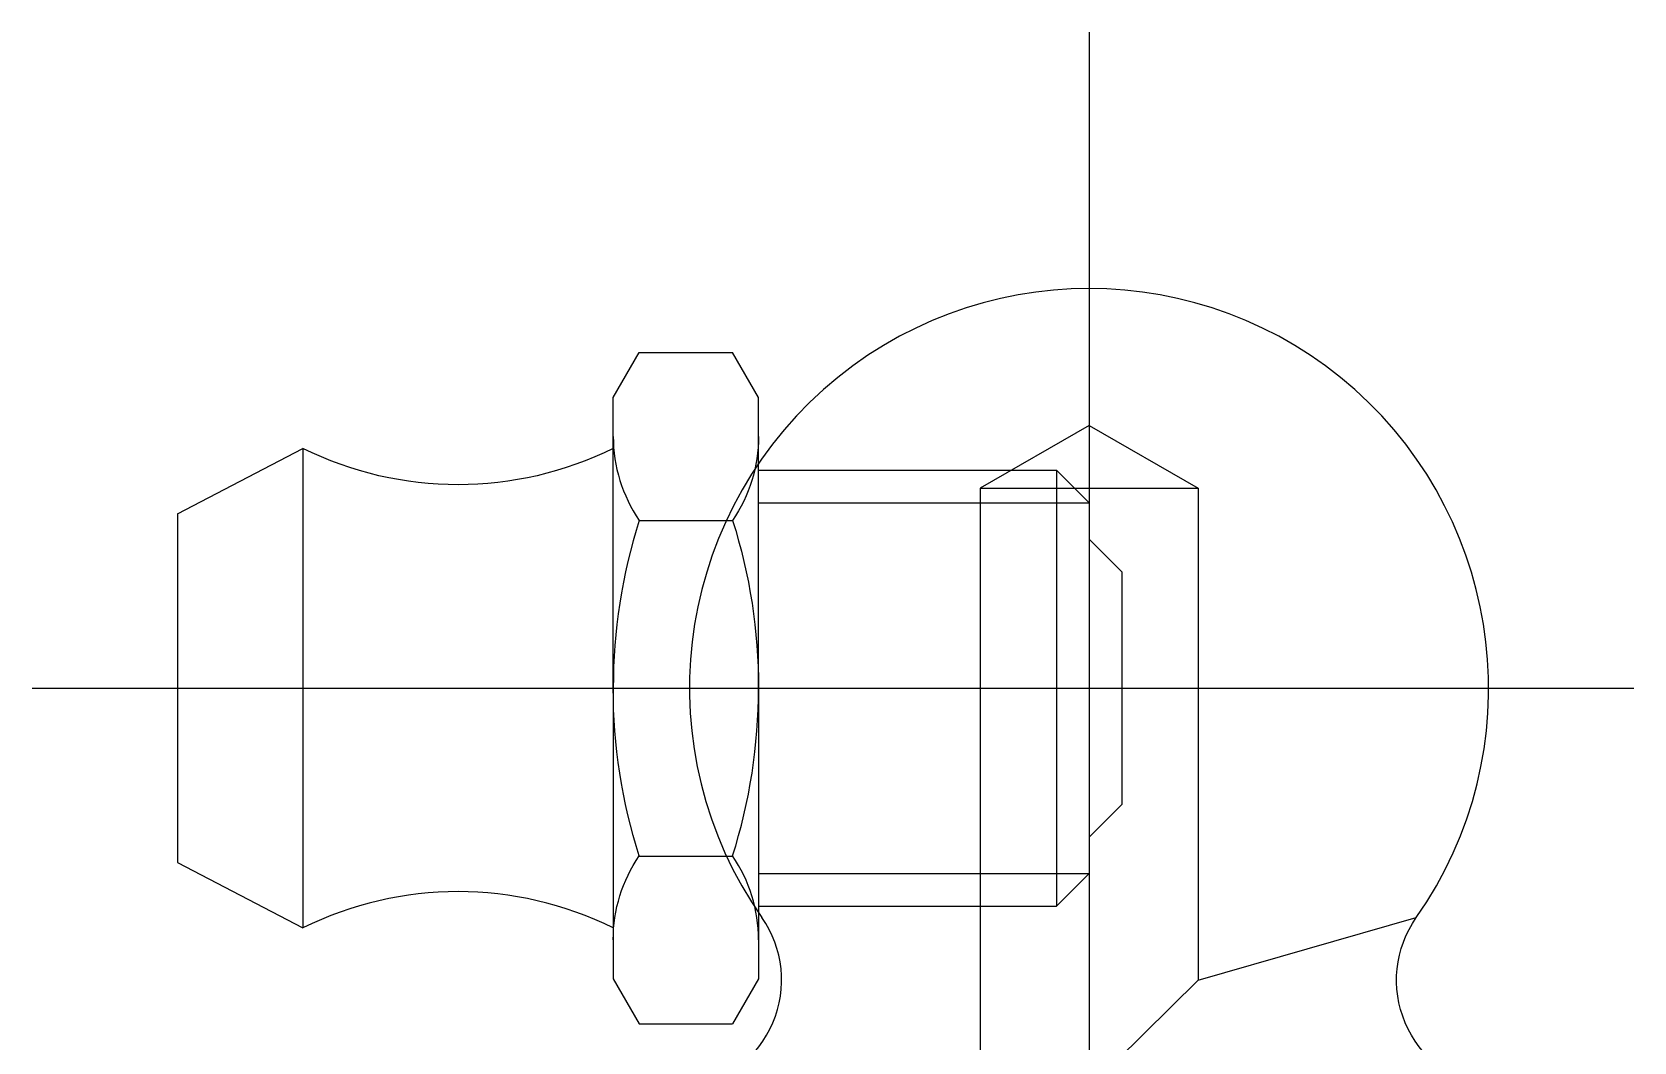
# Model space of a CAD drawing. Extents: x 1427168 to 1936200, y 1176778 to 1377202.
# Drawn here: x 1638992.65 to 1639014.7, y 1362849.78 to 1362863.68 of the extents above; entities that cross this region are included whole.
import ezdxf
from ezdxf.lldxf.tags import DXFTag

# ---------------------------------------------------------------- set-up
doc = ezdxf.new("R2010")
doc.units = 0
doc.header["$LTSCALE"] = 1000
doc.header["$MEASUREMENT"] = 0
for name, color, linetype in [('1轮廓实线层', 7, 'CONTINUOUS'), ('2细线层', 4, 'CONTINUOUS'), ('5剖面线层', 2, 'CONTINUOUS'), ('中心线', 1, 'ACAD_ISO04W100')]:
    doc.layers.add(name, color=color, linetype=linetype)
tags = doc.linetypes.add('ACAD_ISO04W100', pattern=[30, 24, -3, 0, -3]).pattern_tags.tags
tags[10:11] = [DXFTag(74, 4), DXFTag(75, 0), DXFTag(340, '0'), DXFTag(46, 1.0), DXFTag(50, 0.0), DXFTag(44, 0.0), DXFTag(45, 0.0)]
tags[8:9] = [DXFTag(74, 4), DXFTag(75, 0), DXFTag(340, '0'), DXFTag(46, 1.0), DXFTag(50, 0.0), DXFTag(44, 0.0), DXFTag(45, 0.0)]
tags[6:7] = [DXFTag(74, 4), DXFTag(75, 0), DXFTag(340, '0'), DXFTag(46, 1.0), DXFTag(50, 0.0), DXFTag(44, 0.0), DXFTag(45, 0.0)]
tags[4:5] = [DXFTag(74, 4), DXFTag(75, 0), DXFTag(340, '0'), DXFTag(46, 1.0), DXFTag(50, 0.0), DXFTag(44, 0.0), DXFTag(45, 0.0)]

msp = doc.modelspace()

# ---------------------------------------------------------------- hatches: boundary and pattern name
at = {"layer": '5剖面线层'}
h = msp.add_hatch(dxfattribs=at)
h.set_pattern_fill('ANSI31', color=256, scale=7, angle=-90, style=0)
h.set_pattern_definition([(225, (1639007.203, 1362845.146), (-15.715, 15.715), [])])
edge = h.paths.add_edge_path()
edge.add_arc((1639001.471, 1362850.628), 1.5, 278.8958, 395.0301, ccw=False)
edge.add_line((1639001.703, 1362849.146), (1639000.852, 1362848.654))
edge.add_line((1639000.852, 1362848.654), (1639000.852, 1362845.637))
edge.add_line((1639000.852, 1362845.637), (1639001.703, 1362845.146))
edge.add_line((1639001.703, 1362845.146), (1639004.203, 1362845.146))
edge.add_line((1639004.203, 1362845.146), (1639004.203, 1362839.596))
edge.add_line((1639004.203, 1362839.596), (1639004.653, 1362839.146))
edge.add_line((1639004.653, 1362839.146), (1639005.703, 1362839.146))
edge.add_line((1639005.703, 1362839.146), (1639005.703, 1362857.396))
edge.add_line((1639005.703, 1362857.396), (1639007.203, 1362858.262))
edge.add_line((1639007.203, 1362858.262), (1639008.703, 1362857.396))
edge.add_line((1639008.703, 1362857.396), (1639008.703, 1362850.628))
edge.add_line((1639008.703, 1362850.628), (1639011.707, 1362851.489))
edge.add_arc((1639007.203, 1362854.646), 5.5, 324.9699, 575.0301)

# ---------------------------------------------------------------- linework, layer by layer
at = {"layer": '1轮廓实线层'}
for p, q in [((1639000.653, 1362858.646), (1639001.01, 1362859.265)), ((1639001.01, 1362859.265), (1639002.296, 1362859.265)), ((1639000.653, 1362854.646), (1639000.653, 1362858.646)), ((1639007.203, 1362858.262), (1639005.703, 1362857.396)), ((1639007.203, 1362858.262), (1639008.703, 1362857.396)), ((1638996.382, 1362857.946), (1638996.382, 1362851.346)), ((1639006.753, 1362857.646), (1639006.753, 1362851.646)), ((1639005.703, 1362857.396), (1639005.703, 1362839.146)), ((1639005.703, 1362857.396), (1639008.703, 1362857.396)), ((1639008.703, 1362857.396), (1639008.703, 1362850.628)), ((1639007.203, 1362857.196), (1639007.203, 1362852.096)), ((1638994.653, 1362857.046), (1638994.653, 1362852.246)), ((1639001.01, 1362856.955), (1639002.296, 1362856.955)), ((1639007.653, 1362856.246), (1639007.653, 1362853.046)), ((1639002.653, 1362854.646), (1639002.653, 1362850.646)), ((1639007.203, 1362852.596), (1639007.653, 1362853.046)), ((1638994.653, 1362852.246), (1638996.382, 1362851.346)), ((1639006.753, 1362851.646), (1639007.203, 1362852.096)), ((1639002.653, 1362851.646), (1639006.753, 1362851.646)), ((1639000.653, 1362851.346), (1639000.653, 1362850.646)), ((1639002.653, 1362850.646), (1639002.296, 1362850.027))]:
    msp.add_line(p, q, dxfattribs=at)
at = {"layer": '1轮廓实线层', "extrusion": (-1.22465e-16, 3.95395e-31, -1)}
for p, q in [((1639002.653, 1362858.646), (1639002.296, 1362859.265)), ((1639002.653, 1362854.646), (1639002.653, 1362858.646))]:
    msp.add_line(p, q, dxfattribs=at)
at = {"layer": '1轮廓实线层', "extrusion": (3.7368e-31, 1.22465e-16, -1)}
for p, q in [((1639000.653, 1362857.946), (1639000.653, 1362858.646)), ((1638994.653, 1362857.046), (1638996.382, 1362857.946)), ((1639002.653, 1362857.646), (1639006.753, 1362857.646)), ((1639006.753, 1362857.646), (1639007.203, 1362857.196)), ((1639007.203, 1362856.696), (1639007.653, 1362856.246)), ((1639000.653, 1362854.646), (1639000.653, 1362850.646)), ((1639001.01, 1362852.336), (1639002.296, 1362852.336)), ((1639000.653, 1362850.646), (1639001.01, 1362850.027)), ((1639001.01, 1362850.027), (1639002.296, 1362850.027))]:
    msp.add_line(p, q, dxfattribs=at)
at = {"layer": '1轮廓实线层'}
for centre, radius, start, end in [((1639007.203, 1362854.646), 5.5, 324.9699, 215.0301), ((1639002.698, 1362858.11), 2.045, 180, 214.3842), ((1639008.296, 1362854.646), 7.643, 162.412, 180), ((1638995.01, 1362854.646), 7.643, 342.412, 0), ((1639000.608, 1362851.182), 2.045, 0, 34.3842), ((1638998.517, 1362847.035), 4.811, 63.6453, 116.3547), ((1639001.471, 1362850.628), 1.5, 278.8958, 35.0301)]:
    msp.add_arc(centre, radius, start, end, dxfattribs=at)
at = {"layer": '1轮廓实线层', "extrusion": (-1.22465e-16, 3.95395e-31, -1)}
for centre, radius, start, end in [((-1639000.608, 1362858.11), 2.045, 180, 214.3842), ((-1638995.01, 1362854.646), 7.643, 162.412, 180)]:
    msp.add_arc(centre, radius, start, end, dxfattribs=at)
at = {"layer": '1轮廓实线层', "extrusion": (3.7368e-31, 1.22465e-16, -1)}
for centre, radius, start, end in [((-1638998.517, 1362862.256), 4.811, 243.6453, 296.3547), ((-1639008.296, 1362854.646), 7.643, 342.412, 0), ((-1639002.698, 1362851.182), 2.045, 0, 34.3842)]:
    msp.add_arc(centre, radius, start, end, dxfattribs=at)
at = {"layer": '1轮廓实线层', "extrusion": (1.22465e-16, -3.7368e-31, -1)}
msp.add_arc((-1639012.935, 1362850.628), 1.5, 278.8958, 35.0301, dxfattribs=at)
at = {"layer": '2细线层', "extrusion": (3.7368e-31, 1.22465e-16, -1)}
msp.add_line((1639002.653, 1362857.196), (1639007.203, 1362857.196), dxfattribs=at)
at = {"layer": '2细线层'}
msp.add_line((1639002.653, 1362852.096), (1639007.203, 1362852.096), dxfattribs=at)
msp.add_polyline3d([(1639007.203, 1362849.146, 0), (1639008.703, 1362850.628, 0), (1639011.707, 1362851.489, 0)], dxfattribs=at)
at = {"layer": '中心线', "ltscale": 50}
for p, q in [((1639007.203, 1362863.675), (1639007.203, 1362769.078)), ((1638992.653, 1362854.646), (1639009.653, 1362854.646)), ((1638999.703, 1362854.646), (1639014.703, 1362854.646))]:
    msp.add_line(p, q, dxfattribs=at)
at = {"layer": '中心线', "ltscale": 5}
msp.add_line((1639007.203, 1362860.146), (1639007.203, 1362820.644), dxfattribs=at)

doc.saveas('drawing.dxf')
